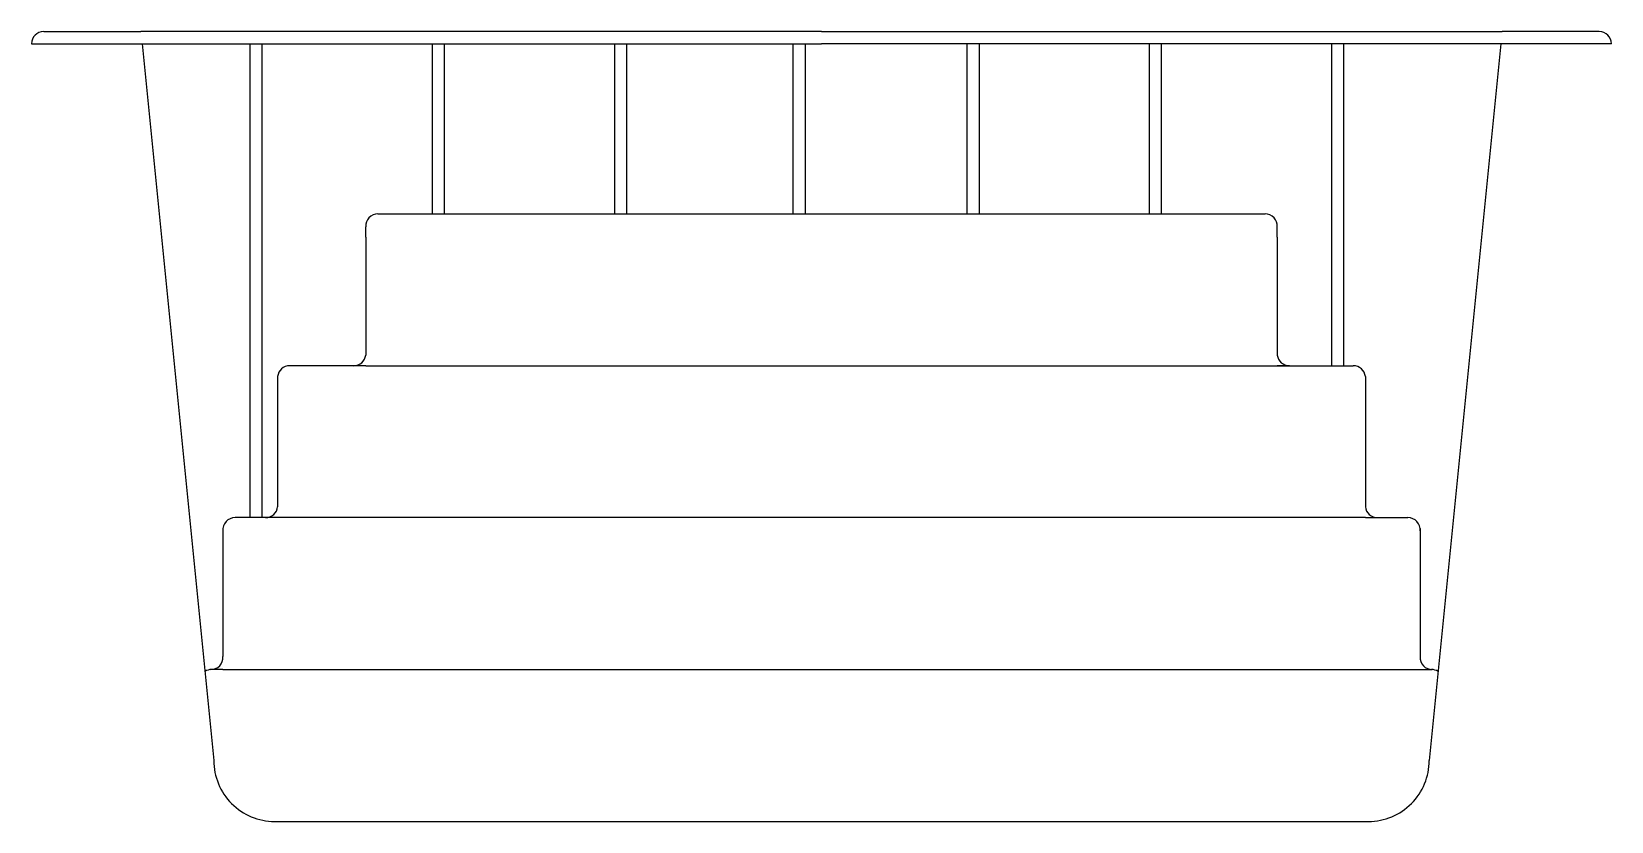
# Model space of a CAD drawing. Extents: x -1192.96 to -1190.36, y 425.62 to 426.92.
import ezdxf

# ---------------------------------------------------------------- set-up
doc = ezdxf.new("R2010")
doc.units = 0
doc.header["$LTSCALE"] = 10
doc.header["$MEASUREMENT"] = 0
doc.layers.add('Piscinas_Fibratec', color=4, linetype='CONTINUOUS')

msp = doc.modelspace()

# ---------------------------------------------------------------- linework, layer by layer
at = {"layer": 'Piscinas_Fibratec', "color": 2}
for p, q in [((-1192.9586, 426.8966), (-1191.6586, 426.8966)), ((-1192.9386, 426.9166), (-1192.7786, 426.9166)), ((-1191.6586, 426.9166), (-1192.7786, 426.9166)), ((-1191.6586, 426.9166), (-1190.5386, 426.9166)), ((-1190.3586, 426.8966), (-1191.6586, 426.8966)), ((-1190.3786, 426.9166), (-1190.5386, 426.9166))]:
    msp.add_line(p, q, dxfattribs=at)
at = {"layer": 'Piscinas_Fibratec'}
for p, q in [((-1192.7766, 426.8966), (-1192.6586, 425.7171)), ((-1190.5406, 426.8966), (-1190.6585, 425.7171)), ((-1192.3887, 426.6166), (-1190.9284, 426.6166)), ((-1192.4086, 426.5785), (-1192.4086, 426.5953)), ((-1190.9085, 426.5785), (-1190.9085, 426.5953)), ((-1192.4086, 426.5785), (-1192.4086, 426.4148)), ((-1190.9085, 426.5785), (-1190.9085, 426.4148)), ((-1192.4086, 426.4148), (-1192.4086, 426.3843)), ((-1190.9085, 426.4148), (-1190.9085, 426.3843)), ((-1192.5536, 426.3488), (-1192.5536, 426.2175)), ((-1192.4086, 426.3666), (-1192.5338, 426.3666)), ((-1192.4086, 426.3666), (-1190.8886, 426.3666)), ((-1190.8886, 426.3666), (-1190.9085, 426.3666)), ((-1190.9085, 426.3666), (-1190.7834, 426.3666)), ((-1190.7635, 426.3488), (-1190.7635, 426.2175)), ((-1192.5536, 426.2175), (-1192.5536, 426.1346)), ((-1190.7635, 426.2175), (-1190.7635, 426.1346)), ((-1192.5536, 426.1166), (-1192.6237, 426.1166)), ((-1190.7635, 426.1166), (-1192.5536, 426.1166)), ((-1190.7635, 426.1166), (-1190.6934, 426.1166)), ((-1192.6436, 426.0985), (-1192.6436, 426.0183)), ((-1190.6735, 426.0985), (-1190.6735, 426.0183)), ((-1192.6436, 426.0183), (-1192.6436, 425.8879)), ((-1190.6735, 426.0183), (-1190.6735, 425.8879)), ((-1192.6436, 425.8666), (-1192.6636, 425.8666)), ((-1192.6436, 425.8666), (-1190.6735, 425.8666)), ((-1190.6735, 425.8666), (-1190.6535, 425.8666)), ((-1192.5586, 425.6166), (-1190.7585, 425.6166))]:
    msp.add_line(p, q, dxfattribs=at)
at = {"layer": 'Piscinas_Fibratec', "color": 1}
for p, q in [((-1192.5989, 426.1166), (-1192.5989, 426.8966)), ((-1192.5789, 426.1166), (-1192.5789, 426.8966)), ((-1192.2989, 426.6166), (-1192.2989, 426.8966)), ((-1192.2789, 426.6166), (-1192.2789, 426.8966)), ((-1191.9989, 426.6166), (-1191.9989, 426.8966)), ((-1191.9789, 426.6166), (-1191.9789, 426.8966)), ((-1191.705, 426.6166), (-1191.705, 426.8966)), ((-1191.685, 426.6166), (-1191.685, 426.8966)), ((-1191.4188, 426.6166), (-1191.4188, 426.8966)), ((-1191.3988, 426.6166), (-1191.3988, 426.8966)), ((-1191.1188, 426.6166), (-1191.1188, 426.8966)), ((-1191.0988, 426.6166), (-1191.0988, 426.8966)), ((-1190.8188, 426.3666), (-1190.8188, 426.8966)), ((-1190.7988, 426.3666), (-1190.7988, 426.8966))]:
    msp.add_line(p, q, dxfattribs=at)
at = {"layer": 'Piscinas_Fibratec', "color": 2}
for centre, start, end in [((-1192.9386, 426.8966), 90, 180), ((-1190.3786, 426.8966), 0, 90)]:
    msp.add_arc(centre, 0.02, start, end, dxfattribs=at)
at = {"layer": 'Piscinas_Fibratec'}
for centre, radius, start, end in [((-1192.3887, 426.5966), 0.02, 90, 183.7181), ((-1190.9284, 426.5966), 0.02, 356.2819, 90), ((-1192.4285, 426.3866), 0.02, 270, 353.275), ((-1190.8886, 426.3866), 0.02, 186.725, 270), ((-1192.5338, 426.3466), 0.02, 90, 173.8184), ((-1190.7834, 426.3466), 0.02, 6.1816, 90), ((-1192.6237, 426.0966), 0.02, 90, 185.4588), ((-1192.5735, 426.1366), 0.02, 270, 354.2169), ((-1190.7436, 426.1366), 0.02, 185.7831, 270), ((-1190.6934, 426.0966), 0.02, 354.5412, 90), ((-1192.6636, 425.8866), 0.02, 270, 3.5642), ((-1190.6535, 425.8866), 0.02, 176.4358, 270), ((-1192.6624, 425.8466), 0.02, 90, 122.7241), ((-1190.6547, 425.8466), 0.02, 57.2759, 90), ((-1192.5586, 425.7166), 0.1, 179.7348, 270), ((-1190.7585, 425.7166), 0.1, 270, 0.2652)]:
    msp.add_arc(centre, radius, start, end, dxfattribs=at)

doc.saveas('drawing.dxf')
